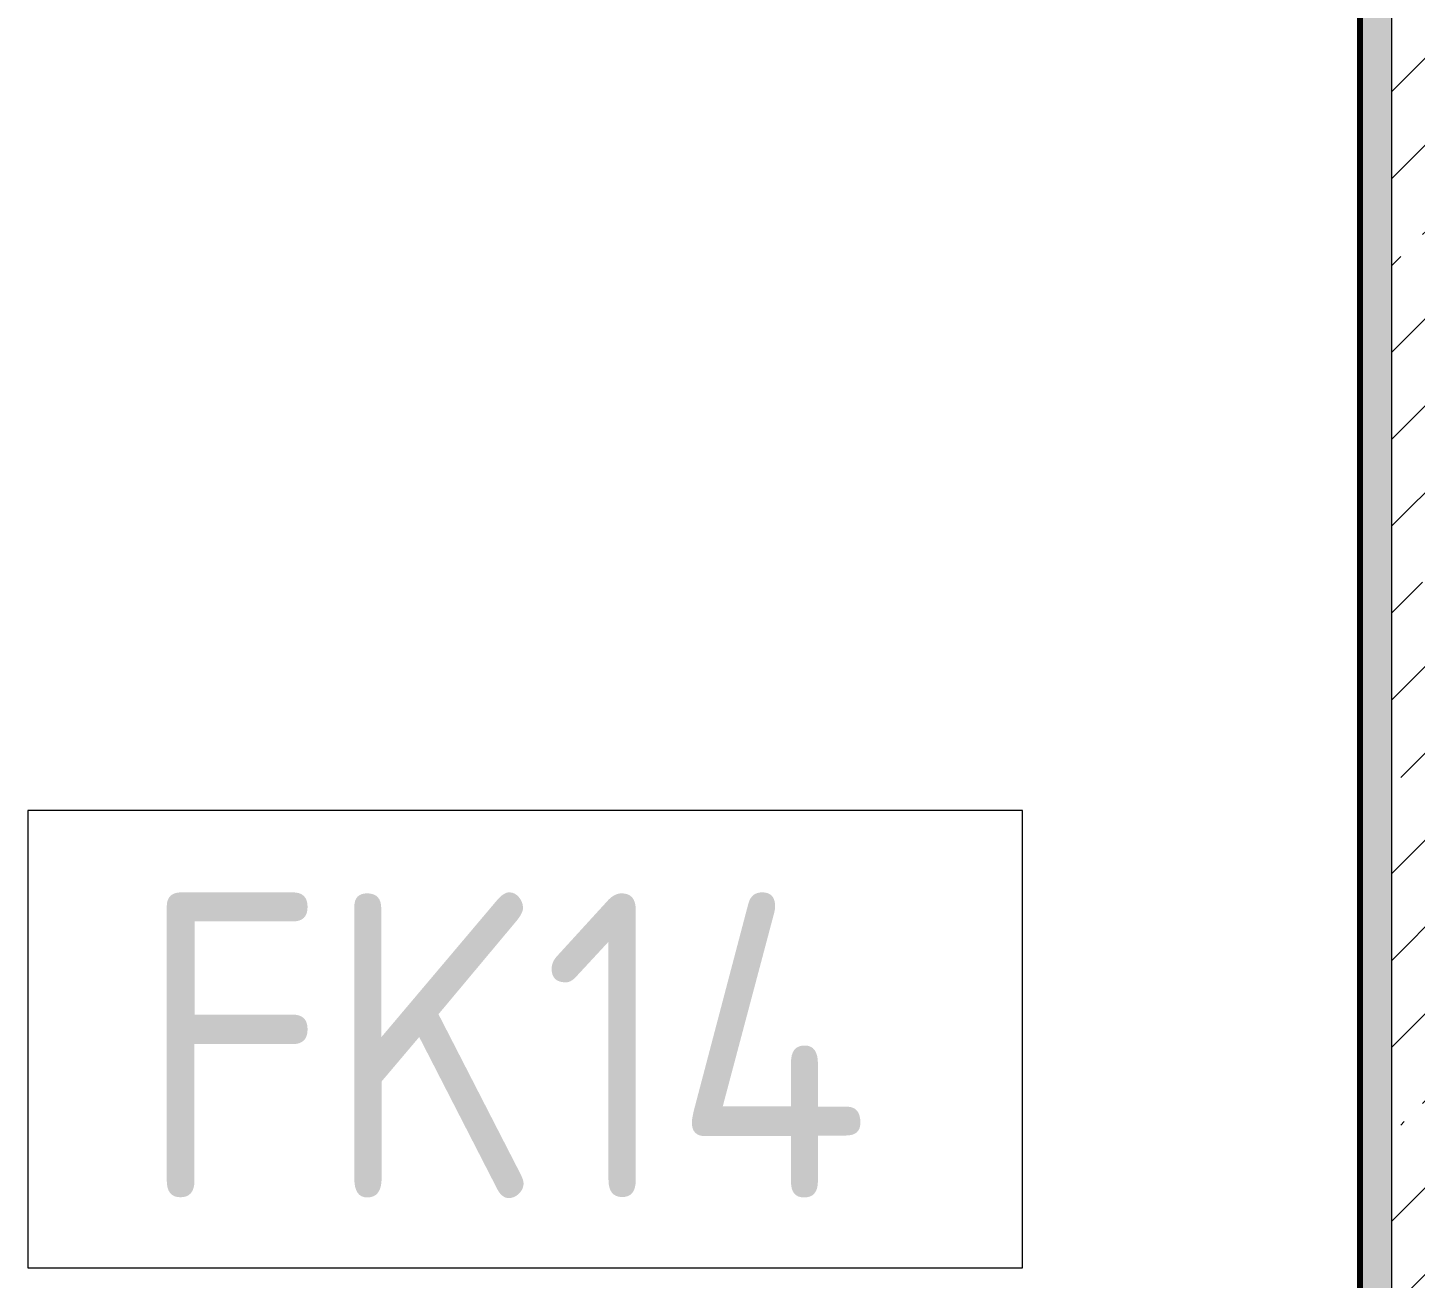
# Model space of a CAD drawing. Header units: millimetres. Extents: x 35524 to 235479, y -8553 to 29000.
# Drawn here: x 46514 to 47425, y 612 to 1433 of the extents above; entities that cross this region are included whole.
import ezdxf

# ---------------------------------------------------------------- set-up
doc = ezdxf.new("R2010")
doc.units = ezdxf.units.MM
for name, color, linetype, lineweight in [('A-WALL', 7, 'Continuous', 9), ('A-WALL-IDEN', 7, 'Continuous', 9), ('I-WALL', 7, 'Continuous', 9)]:
    doc.layers.add(name, color=color, linetype=linetype, lineweight=lineweight)
doc.layers.add('I-WALL-8', color=7, linetype='Continuous', lineweight=80, true_color=0xff80c0)
doc.styles.add('GOST Common_2', font='GOST_Common.ttf', dxfattribs={"width": 0.9, "height": 200})

# ---------------------------------------------------------------- blocks, each defined once
blk = doc.blocks.new('М_стена_0001 - Типоразмер_без рамки-25382661-План отделки стен 3 этажа в осях 12-23')
at = {"layer": 'A-WALL-IDEN'}
for p, q in [((3.2578, 1.5234), (-3.2734, 1.5234)), ((-3.2734, 1.5234), (-3.2734, -1.4766)), ((3.2578, -1.4766), (3.2578, 1.5234)), ((-3.2734, -1.4766), (3.2578, -1.4766))]:
    blk.add_line(p, q, dxfattribs=at)

msp = doc.modelspace()

# ---------------------------------------------------------------- hatches: boundary and pattern name
at = {"layer": 'I-WALL'}
h = msp.add_hatch(dxfattribs=at)
h.set_pattern_fill('FP_17', color=256, style=0, pattern_type=2)
h.set_pattern_definition([(45, (0, 0), (-57.02463, 57.02463), []), (45, (57.025, 0), (-57.02463, 57.02463), [100.806, -20.161, 3.353, -16.808])])
h.paths.add_polyline_path([(47416.81, 400), (47630, 400), (47630, 7400), (47410, 7400), (47410, 400)])
h = msp.add_hatch(dxfattribs=at)
h.set_pattern_fill('FP_71', color=256, style=0, pattern_type=2)
h.set_pattern_definition([(0, (0, 0), (121.92, 30.48), [10.058, -81.382, 10.058, -81.382, -487.68]), (0, (0, 0), (121.92, 30.48), [-182.88, 10.058, -172.822, 10.058, -81.382, -213.36]), (0, (0, 0), (121.92, 30.48), [-457.2, 10.058, -50.902, 10.058, -142.342]), (120, (45.72, 15.24), (-87.356454, 90.345817), [10.058, -81.382, 10.058, -81.382, -487.68]), (120, (45.72, 15.24), (-87.356454, 90.345817), [-182.88, 10.058, -172.822, 10.058, -81.382, -213.36]), (120, (45.72, 15.24), (-87.356454, 90.345817), [-457.2, 10.058, -50.902, 10.058, -142.342]), (240, (60.96, 76.2), (-34.563546, -120.825817), [10.058, -81.382, 10.058, -81.382, -487.68]), (240, (60.96, 76.2), (-34.563546, -120.825817), [-182.88, 10.058, -172.822, 10.058, -81.382, -213.36]), (240, (60.96, 76.2), (-34.563546, -120.825817), [-457.2, 10.058, -50.902, 10.058, -142.342])])
h.paths.add_polyline_path([(47390, 140), (47410, 140.02), (47410, 7070), (47390, 7070), (47390, 141)])

# ---------------------------------------------------------------- linework, layer by layer
at = {"layer": 'A-WALL'}
for p, q in [((47410, 400), (47410, 7150)), ((47390, 7050), (47390, 140))]:
    msp.add_line(p, q, dxfattribs=at)
at = {"layer": 'I-WALL-8'}
msp.add_line((47389, 7049), (47389, 140), dxfattribs=at)

# ---------------------------------------------------------------- block references
at = {"layer": 'A-WALL-IDEN', "xscale": 99.99999999999993, "yscale": 99.99999999999993, "zscale": 99.99999999999993}
msp.add_blockref('М_стена_0001 - Типоразмер_без рамки-25382661-План отделки стен 3 этажа в осях 12-23', (46841.82, 766.84), dxfattribs=at)

# ---------------------------------------------------------------- texts
at = {"layer": 'A-WALL-IDEN', "insert": (46587.33, 864.87), "char_height": 200, "width": 627.7213, "attachment_point": 1, "style": 'GOST Common_2'}
msp.add_mtext('FK14', dxfattribs=at)

doc.saveas('drawing.dxf')
